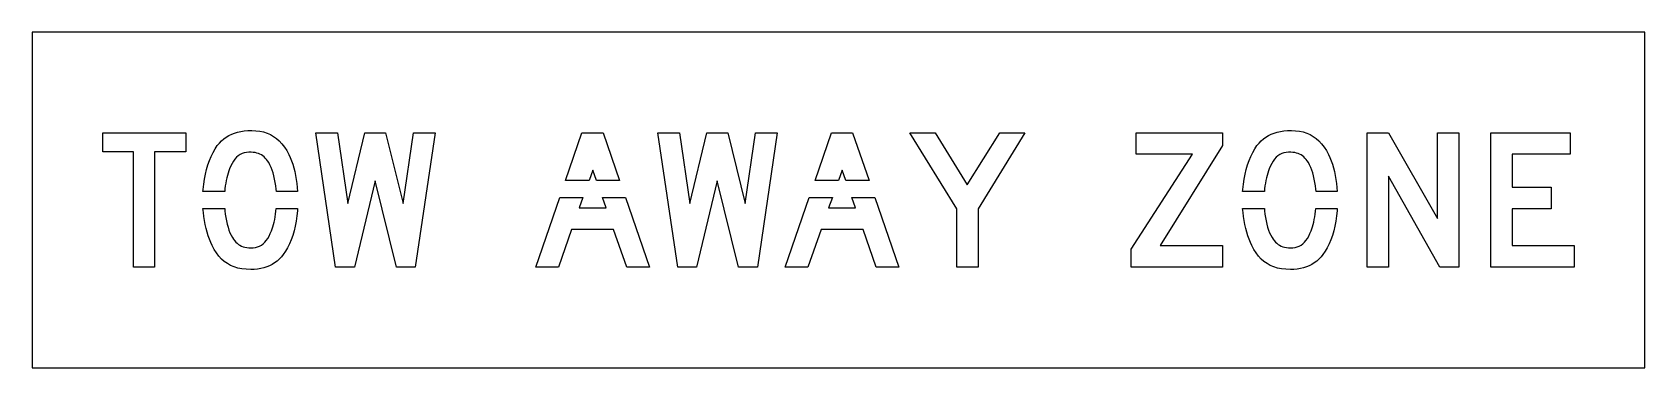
# Model space of a CAD drawing. Extents: x 0 to 48, y 0 to 10.
import ezdxf

# ---------------------------------------------------------------- set-up
doc = ezdxf.new("R2010")
doc.units = 0
doc.layers.add('CUT', color=7, linetype='Continuous')
doc.layers.add('OUTSIDE', color=1, linetype='Continuous')

msp = doc.modelspace()

# ---------------------------------------------------------------- linework, layer by layer
at = {"layer": 'CUT'}
for points in [[(2.0978, 6.4384), (2.0978, 7), (4.5678, 7), (4.5678, 6.4384), (3.6414, 6.4384), (3.6414, 3), (3.0098, 3), (3.0098, 6.4384)], [(7.1934, 5.7164), (7.1686, 5.806), (7.1406, 5.8912), (7.1094, 5.9712), (7.0754, 6.0464), (7.0382, 6.1156), (7.0058, 6.166), (6.9722, 6.2108), (6.9374, 6.2508), (6.9002, 6.2864), (6.8614, 6.3172), (6.8206, 6.344), (6.7774, 6.3664), (6.7314, 6.3852), (6.683, 6.4), (6.6314, 6.4116), (6.5766, 6.4196), (6.5186, 6.4244), (6.4438, 6.4244), (6.3734, 6.4176), (6.3074, 6.4032), (6.2454, 6.3816), (6.1874, 6.3524), (6.133, 6.3156), (6.0818, 6.2716), (6.0342, 6.2196), (5.9898, 6.16), (5.9482, 6.0924), (5.9094, 6.0168), (5.873, 5.9332), (5.8494, 5.8712), (5.8278, 5.8044), (5.8078, 5.7332), (5.7894, 5.6584), (5.7734, 5.5804), (5.759, 5.5), (5.747, 5.4176), (5.737, 5.3336), (5.7292, 5.251), (5.0827, 5.251), (5.087, 5.3164), (5.1038, 5.4724), (5.1266, 5.624), (5.1558, 5.7708), (5.1906, 5.9124), (5.231, 6.048), (5.277, 6.1772), (5.3278, 6.2996), (5.3834, 6.4148), (5.4438, 6.522), (5.5082, 6.6212), (5.5698, 6.6948), (5.635, 6.7616), (5.7038, 6.8216), (5.777, 6.8748), (5.8546, 6.9212), (5.9362, 6.9616), (6.023, 6.9952), (6.1142, 7.0224), (6.211, 7.0436), (6.3126, 7.0584), (6.4198, 7.0672), (6.533, 7.07), (6.6558, 7.0656), (6.773, 7.0512), (6.8838, 7.0276), (6.9886, 6.9936), (7.0882, 6.95), (7.1818, 6.8964), (7.2706, 6.8324), (7.3542, 6.7584), (7.433, 6.6736), (7.507, 6.578), (7.5762, 6.4716), (7.6418, 6.3544), (7.6822, 6.2636), (7.7198, 6.1668), (7.7542, 6.0648), (7.7854, 5.9576), (7.8134, 5.8464), (7.8382, 5.7316), (7.859, 5.6132), (7.8766, 5.4924), (7.8902, 5.3696), (7.8997, 5.251), (7.2667, 5.251), (7.261, 5.3204), (7.249, 5.4244), (7.2338, 5.5252), (7.2154, 5.6228)], [(9.031, 3), (8.4418, 7), (9.0874, 7), (9.3962, 4.8948), (9.9014, 7), (10.519, 7), (11.0382, 4.8948), (11.347, 7), (11.9926, 7), (11.403, 3), (10.8418, 3), (10.2102, 5.5684), (9.5926, 3)], [(16.9962, 7), (17.4843, 5.5808), (16.7961, 5.5808), (16.6874, 5.8912), (16.5749, 5.5808), (15.8767, 5.5808), (16.3646, 7)], [(19.2138, 3), (18.6246, 7), (19.2702, 7), (19.579, 4.8948), (20.0842, 7), (20.7018, 7), (21.221, 4.8948), (21.5298, 7), (22.1754, 7), (21.5858, 3), (21.0246, 3), (20.393, 5.5684), (19.7754, 3)], [(24.421, 7), (24.9091, 5.5808), (24.2209, 5.5808), (24.1122, 5.8912), (23.9997, 5.5808), (23.3015, 5.5808), (23.7894, 7)], [(26.1194, 7), (26.8774, 7), (27.8318, 5.456), (28.8002, 7), (29.5442, 7), (28.1546, 4.7404), (28.1546, 3), (27.523, 3), (27.523, 4.7404)], [(32.8634, 7), (35.4318, 7), (35.4318, 6.6212), (33.5794, 3.6456), (35.4318, 3.6456), (35.4318, 3), (32.709, 3), (32.709, 3.5332), (34.5338, 6.3684), (32.8634, 6.3684)], [(38.1414, 5.7164), (38.1166, 5.806), (38.0886, 5.8912), (38.0574, 5.9712), (38.0234, 6.0464), (37.9862, 6.1156), (37.9538, 6.166), (37.9202, 6.2108), (37.8854, 6.2508), (37.8482, 6.2864), (37.8094, 6.3172), (37.7686, 6.344), (37.7254, 6.3664), (37.6794, 6.3852), (37.631, 6.4), (37.5794, 6.4116), (37.5246, 6.4196), (37.4666, 6.4244), (37.3918, 6.4244), (37.3214, 6.4176), (37.2554, 6.4032), (37.1934, 6.3816), (37.1354, 6.3524), (37.081, 6.3156), (37.0298, 6.2716), (36.9822, 6.2196), (36.9378, 6.16), (36.8962, 6.0924), (36.8574, 6.0168), (36.821, 5.9332), (36.7974, 5.8712), (36.7758, 5.8044), (36.7558, 5.7332), (36.7374, 5.6584), (36.7214, 5.5804), (36.707, 5.5), (36.695, 5.4176), (36.685, 5.3336), (36.6772, 5.251), (36.0307, 5.251), (36.035, 5.3164), (36.0518, 5.4724), (36.0746, 5.624), (36.1038, 5.7708), (36.1386, 5.9124), (36.179, 6.048), (36.225, 6.1772), (36.2758, 6.2996), (36.3314, 6.4148), (36.3918, 6.522), (36.4562, 6.6212), (36.5178, 6.6948), (36.583, 6.7616), (36.6518, 6.8216), (36.725, 6.8748), (36.8026, 6.9212), (36.8842, 6.9616), (36.971, 6.9952), (37.0622, 7.0224), (37.159, 7.0436), (37.2606, 7.0584), (37.3678, 7.0672), (37.481, 7.07), (37.6038, 7.0656), (37.721, 7.0512), (37.8318, 7.0276), (37.9366, 6.9936), (38.0362, 6.95), (38.1298, 6.8964), (38.2186, 6.8324), (38.3022, 6.7584), (38.381, 6.6736), (38.455, 6.578), (38.5242, 6.4716), (38.5898, 6.3544), (38.6302, 6.2636), (38.6678, 6.1668), (38.7022, 6.0648), (38.7334, 5.9576), (38.7614, 5.8464), (38.7862, 5.7316), (38.807, 5.6132), (38.8246, 5.4924), (38.8382, 5.3696), (38.8477, 5.251), (38.2147, 5.251), (38.209, 5.3204), (38.197, 5.4244), (38.1818, 5.5252), (38.1634, 5.6228)], [(39.7406, 7), (40.3722, 7), (41.8318, 4.4456), (41.8318, 7), (42.4634, 7), (42.4634, 3), (41.9018, 3), (40.3722, 5.7088), (40.3722, 3), (39.7406, 3)], [(44.0494, 6.3684), (44.0494, 5.386), (45.2142, 5.386), (45.2142, 4.7404), (44.0494, 4.7404), (44.0494, 3.6456), (45.9022, 3.6456), (45.9022, 3), (43.4178, 3), (43.4178, 7), (45.7758, 7), (45.7758, 6.3684)], [(16.2806, 4.7684), (17.0806, 4.7684), (16.9719, 5.0788), (17.6569, 5.0788), (18.3718, 3), (17.6982, 3), (17.305, 4.1228), (16.0558, 4.1228), (15.663, 3), (14.9894, 3), (15.7041, 5.0788), (16.3931, 5.0788)], [(23.7054, 4.7684), (24.5054, 4.7684), (24.3967, 5.0788), (25.0817, 5.0788), (25.7966, 3), (25.123, 3), (24.7298, 4.1228), (23.4806, 4.1228), (23.0878, 3), (22.4142, 3), (23.1289, 5.0788), (23.8179, 5.0788)], [(7.7562, 3.9436), (7.7106, 3.8128), (7.6594, 3.6904), (7.603, 3.5764), (7.5406, 3.4724), (7.473, 3.3788), (7.415, 3.3052), (7.3526, 3.2384), (7.2862, 3.1784), (7.2158, 3.1252), (7.1414, 3.0788), (7.0626, 3.0384), (6.9798, 3.0048), (6.893, 2.9776), (6.8022, 2.9564), (6.707, 2.9416), (6.6078, 2.9328), (6.5046, 2.93), (6.3686, 2.9344), (6.241, 2.9488), (6.1218, 2.9724), (6.0098, 3.0064), (5.9054, 3.05), (5.8082, 3.1036), (5.7178, 3.1676), (5.6334, 3.2416), (5.5554, 3.3264), (5.483, 3.422), (5.4158, 3.5284), (5.3538, 3.6456), (5.313, 3.7336), (5.2746, 3.8292), (5.239, 3.9312), (5.2062, 4.0384), (5.1766, 4.1508), (5.1502, 4.2668), (5.1278, 4.3856), (5.1086, 4.5064), (5.0934, 4.6284), (5.0824, 4.749), (5.7285, 4.749), (5.7342, 4.6776), (5.7462, 4.5744), (5.7618, 4.4736), (5.7802, 4.3756), (5.8018, 4.2808), (5.827, 4.1904), (5.855, 4.1048), (5.8862, 4.0248), (5.9202, 3.9512), (5.9574, 3.8844), (5.9898, 3.834), (6.0242, 3.7884), (6.0606, 3.7472), (6.0994, 3.7104), (6.1402, 3.6784), (6.1838, 3.6508), (6.2298, 3.6276), (6.2786, 3.6088), (6.3306, 3.594), (6.3854, 3.5836), (6.4434, 3.5776), (6.5046, 3.5756), (6.5762, 3.5788), (6.643, 3.5884), (6.7058, 3.6052), (6.7646, 3.6284), (6.8198, 3.6588), (6.8714, 3.6964), (6.9198, 3.7412), (6.9654, 3.7936), (7.0082, 3.8536), (7.0482, 3.9216), (7.0862, 3.9972), (7.1222, 4.0808), (7.143, 4.1368), (7.163, 4.2), (7.1818, 4.2688), (7.1998, 4.342), (7.2162, 4.4196), (7.231, 4.5), (7.2442, 4.5824), (7.2554, 4.666), (7.2645, 4.749), (7.8997, 4.749), (7.8954, 4.6784), (7.8798, 4.5236), (7.8578, 4.3716), (7.8298, 4.224), (7.7958, 4.0808)], [(38.6586, 3.8128), (38.6074, 3.6904), (38.551, 3.5764), (38.4886, 3.4724), (38.421, 3.3788), (38.363, 3.3052), (38.3006, 3.2384), (38.2342, 3.1784), (38.1638, 3.1252), (38.0894, 3.0788), (38.0106, 3.0384), (37.9278, 3.0048), (37.841, 2.9776), (37.7502, 2.9564), (37.655, 2.9416), (37.5558, 2.9328), (37.4526, 2.93), (37.3166, 2.9344), (37.189, 2.9488), (37.0698, 2.9724), (36.9578, 3.0064), (36.8534, 3.05), (36.7562, 3.1036), (36.6658, 3.1676), (36.5814, 3.2416), (36.5034, 3.3264), (36.431, 3.422), (36.3638, 3.5284), (36.3018, 3.6456), (36.261, 3.7336), (36.2226, 3.8292), (36.187, 3.9312), (36.1542, 4.0384), (36.1246, 4.1508), (36.0982, 4.2668), (36.0758, 4.3856), (36.0566, 4.5064), (36.0414, 4.6284), (36.0304, 4.749), (36.6765, 4.749), (36.6822, 4.6776), (36.6942, 4.5744), (36.7098, 4.4736), (36.7282, 4.3756), (36.7498, 4.2808), (36.775, 4.1904), (36.803, 4.1048), (36.8342, 4.0248), (36.8682, 3.9512), (36.9054, 3.8844), (36.9378, 3.834), (36.9722, 3.7884), (37.0086, 3.7472), (37.0474, 3.7104), (37.0882, 3.6784), (37.1318, 3.6508), (37.1778, 3.6276), (37.2266, 3.6088), (37.2786, 3.594), (37.3334, 3.5836), (37.3914, 3.5776), (37.4526, 3.5756), (37.5242, 3.5788), (37.591, 3.5884), (37.6538, 3.6052), (37.7126, 3.6284), (37.7678, 3.6588), (37.8194, 3.6964), (37.8678, 3.7412), (37.9134, 3.7936), (37.9562, 3.8536), (37.9962, 3.9216), (38.0342, 3.9972), (38.0702, 4.0808), (38.091, 4.1368), (38.111, 4.2), (38.1298, 4.2688), (38.1478, 4.342), (38.1642, 4.4196), (38.179, 4.5), (38.1922, 4.5824), (38.2034, 4.666), (38.2125, 4.749), (38.8477, 4.749), (38.8434, 4.6784), (38.8278, 4.5236), (38.8058, 4.3716), (38.7778, 4.224), (38.7438, 4.0808), (38.7042, 3.9436)]]:
    msp.add_lwpolyline(points, close=True, dxfattribs=at)
at = {"layer": 'OUTSIDE'}
msp.add_lwpolyline([(0, 0), (48, 0), (48, 10), (0, 10)], close=True, dxfattribs=at)

doc.saveas('drawing.dxf')
